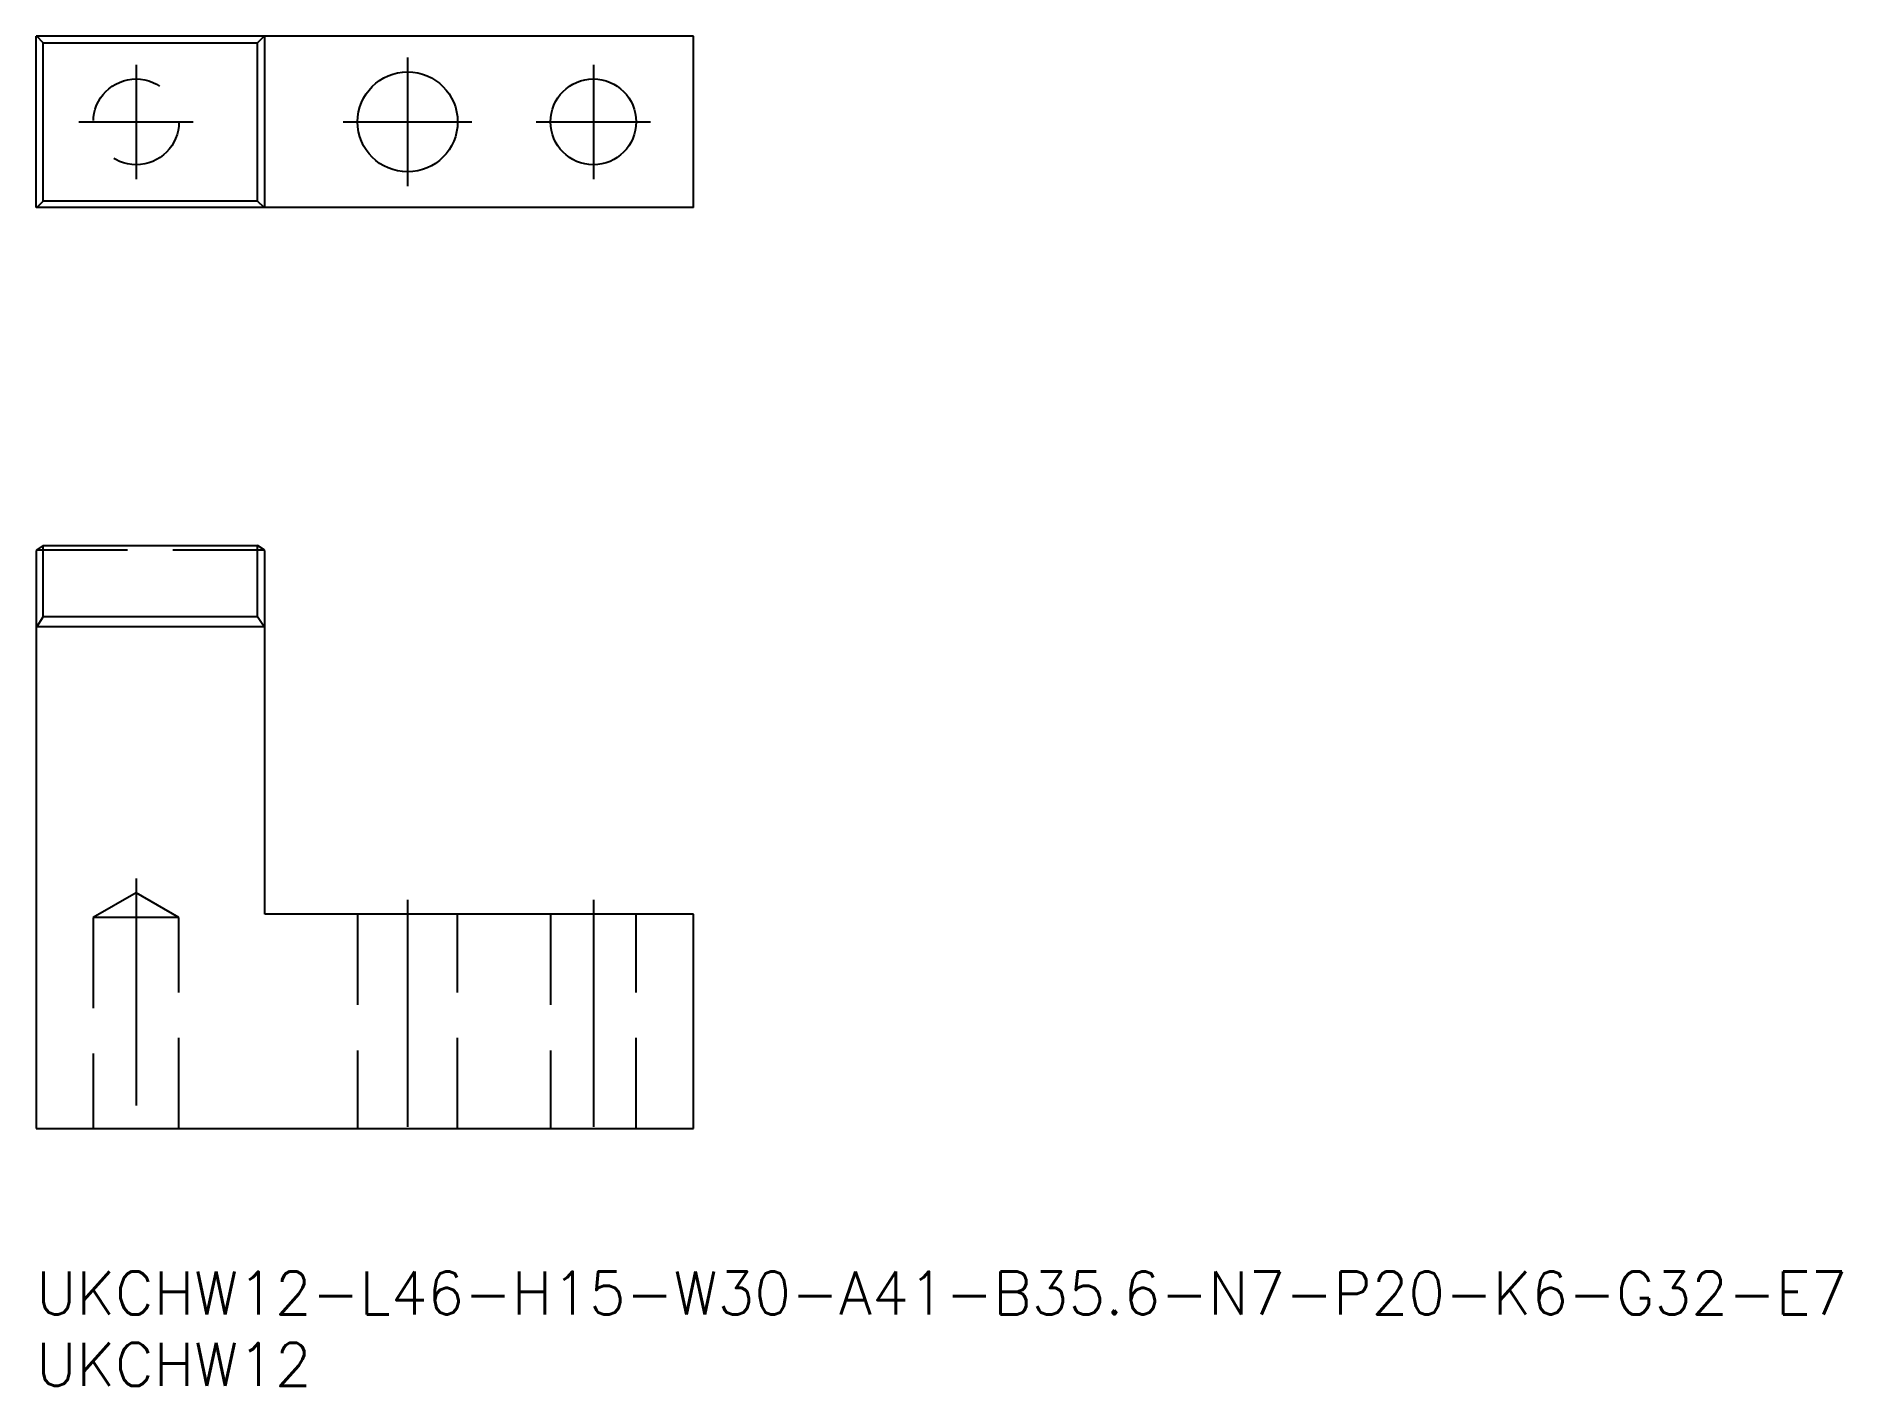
# Model space of a CAD drawing. Extents: x 0 to 126, y -8 to 86.
import ezdxf

# ---------------------------------------------------------------- set-up
doc = ezdxf.new("R2010")
doc.units = 0
doc.header["$LTSCALE"] = 0.5
doc.linetypes.add('CENTER', pattern=[50.8, 31.75, -6.35, 6.35, -6.35])
doc.linetypes.add('DASHED', pattern=[19.05, 12.7, -6.35])
for name, color, linetype in [('MSM_CENTER', 1, 'CENTER'), ('MSM_CONTINUOUS', 7, 'CONTINUOUS'), ('MSM_DASHED', 4, 'DASHED'), ('MSM_PART_NUMBER', 7, 'CONTINUOUS')]:
    doc.layers.add(name, color=color, linetype=linetype)
doc.styles.get("Standard").update_dxf_attribs({"font": 'txt.shx', "height": 1, "bigfont": 'bigfont.shx'})

# ---------------------------------------------------------------- blocks, each defined once
blk = doc.blocks.new('*U21')
at = {"layer": 'MSM_PART_NUMBER'}
blk.add_text('UKCHW12-L46-H15-W30-A41-B35.6-N7-P20-K6-G32-E7', height=3, dxfattribs=at).set_placement((0, -3))
blk = doc.blocks.new('*U22')
at = {"layer": 'MSM_PART_NUMBER'}
blk.add_text('UKCHW12', height=3, dxfattribs=at).set_placement((0, -8))

msp = doc.modelspace()

# ---------------------------------------------------------------- linework, layer by layer
at = {"layer": 'MSM_CENTER'}
for p, q in [((26, 84.94), (26, 75.94)), ((7, 84.44), (7, 76.44)), ((39, 84.44), (39, 76.44)), ((3, 80.44), (11, 80.44)), ((21.5, 80.44), (30.5, 80.44)), ((35, 80.44), (43, 80.44)), ((7, 27.5), (7, 9)), ((26, 26), (26, 9)), ((39, 26), (39, 9))]:
    msp.add_line(p, q, dxfattribs=at)
at = {"layer": 'MSM_CONTINUOUS'}
for p, q in [((46, 86.44), (0, 86.44)), ((0, 74.44), (0, 86.44)), ((0.5, 85.98), (0.04, 86.44)), ((0.5, 74.89), (0.5, 85.98)), ((0.5, 85.98), (15.5, 85.98)), ((15.96, 86.44), (15.5, 85.98)), ((15.5, 74.89), (15.5, 85.98)), ((16, 74.44), (16, 86.44)), ((46, 74.44), (46, 86.44)), ((0.04, 74.44), (0.5, 74.89)), ((15.5, 74.89), (0.5, 74.89)), ((15.96, 74.44), (15.5, 74.89)), ((46, 74.44), (0, 74.44)), ((0.5, 50.79), (0.04, 50.5)), ((0.5, 50.79), (15.5, 50.79)), ((0.5, 45.81), (0.5, 50.79)), ((15.96, 50.5), (15.5, 50.79)), ((15.5, 45.81), (15.5, 50.79)), ((0.04, 50.5), (0, 50.45)), ((0, 50.45), (0, 10)), ((16, 50.45), (15.96, 50.5)), ((16, 25), (16, 50.45)), ((0.04, 45.1), (0.5, 45.81)), ((15.5, 45.81), (0.5, 45.81)), ((15.96, 45.1), (15.5, 45.81)), ((0.04, 45.1), (0, 45.05)), ((15.96, 45.1), (0.04, 45.1)), ((16, 45.05), (15.96, 45.1)), ((46, 25), (16, 25)), ((46, 10), (46, 25)), ((0, 10), (46, 10))]:
    msp.add_line(p, q, dxfattribs=at)
for centre, radius in [((26, 80.44), 3.5), ((39, 80.44), 3)]:
    msp.add_circle(centre, radius, dxfattribs=at)
at = {"layer": 'MSM_DASHED'}
for p, q in [((0.04, 50.5), (15.96, 50.5)), ((7, 26.5), (4, 24.77)), ((10, 24.77), (7, 26.5)), ((10, 24.77), (4, 24.77)), ((4, 24.77), (4, 10)), ((10, 10), (10, 24.77)), ((22.5, 25), (22.5, 10)), ((29.5, 10), (29.5, 25)), ((36, 25), (36, 10)), ((42, 10), (42, 25))]:
    msp.add_line(p, q, dxfattribs=at)
msp.add_circle((7, 80.44), 3, dxfattribs=at)

# ---------------------------------------------------------------- block references
at = {"layer": 'MSM_CONTINUOUS'}
for name in ['*U21', '*U22']:
    msp.add_blockref(name, (0, 0), dxfattribs=at)

doc.saveas('drawing.dxf')
